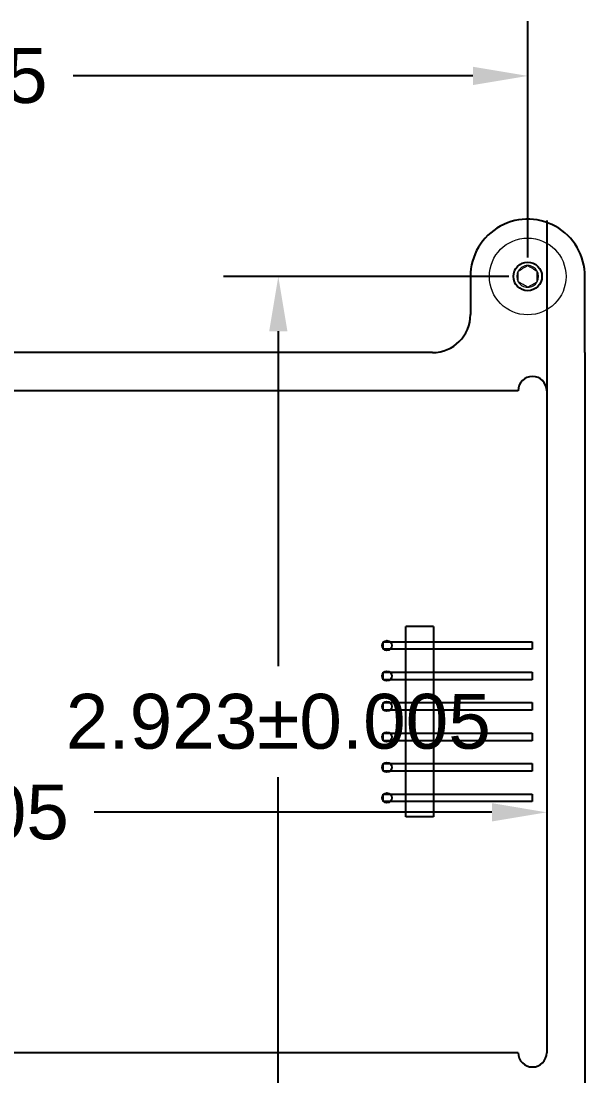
# Model space of a CAD drawing. Header units: inches. Extents: x 1.6 to 15.1, y -0.1 to 9.4.
# Drawn here: x 9.242 to 11.094, y 2.386 to 5.849 of the extents above; entities that cross this region are included whole.
import ezdxf

# ---------------------------------------------------------------- set-up
doc = ezdxf.new("R2010")
doc.units = ezdxf.units.IN
doc.header["$MEASUREMENT"] = 0
doc.linetypes.add('SLD-Solid', pattern=[0])
for name, color, linetype in [('Delrin', 18, 'Continuous'), ('Dimensions', 12, 'Continuous'), ('Header', 18, 'Continuous'), ('Screws', 6, 'Continuous')]:
    doc.layers.add(name, color=color, linetype=linetype)
doc.styles.get("Standard").update_dxf_attribs({"font": 'arial.ttf'})
doc.dimstyles.new('5thousandths', dxfattribs={"dimtxt": 0.18, "dimasz": 0.18, "dimexe": 0.18, "dimexo": 0.0625, "dimgap": 0.09, "dimtad": 0, "dimtih": 1, "dimtoh": 1, "dimdec": 3, "dimzin": 0, "dimdsep": 46, "dimtxsty": 'Standard', "dimcen": 0.09, "dimadec": 0, "dimazin": 0, "dimtol": 1, "dimtp": 0.005, "dimtm": 0.005, "dimtfac": 1, "dimtdec": 3, "dimtofl": 0, "dimtmove": 0, "dimatfit": 3, "dimfxl": 1, "dimtolj": 1, "dimtzin": 0, "dimarcsym": 0})

# ---------------------------------------------------------------- blocks, each defined once
blk = doc.blocks.new('*D18')
at = {"layer": 'Defpoints', "color": 0}
for p in [(10.906, 5.6686), (6.355, 5.0104), (10.906, 5.0104)]:
    blk.add_point(p, dxfattribs=at)
at = {"layer": 'Dimensions', "color": 0, "lineweight": -2}
for p, q in [((6.355, 5.0729), (6.355, 5.8486)), ((10.906, 5.0729), (10.906, 5.8486)), ((6.535, 5.6686), (7.8489, 5.6686)), ((10.726, 5.6686), (9.4122, 5.6686))]:
    blk.add_line(p, q, dxfattribs=at)
at = {"layer": 'Dimensions', "color": 0}
for points in [[(6.535, 5.6986), (6.535, 5.6386), (6.355, 5.6686)], [(10.726, 5.6986), (10.726, 5.6386), (10.906, 5.6686)]]:
    blk.add_solid(points, dxfattribs=at)
at = {"layer": 'Dimensions', "color": 0, "insert": (8.6305, 5.6686), "char_height": 0.18, "attachment_point": 5}
blk.add_mtext('\\A1;4.551±0.005', dxfattribs=at)
blk = doc.blocks.new('*D19')
at = {"layer": 'Defpoints', "color": 0}
for p in [(10.906, 5.0104), (10.0867, 2.0874), (10.906, 2.0874)]:
    blk.add_point(p, dxfattribs=at)
at = {"layer": 'Dimensions', "color": 0, "lineweight": -2}
for p, q in [((10.8435, 5.0104), (9.9067, 5.0104)), ((10.0867, 4.8304), (10.0867, 3.7309)), ((10.0867, 2.2674), (10.0867, 3.3669)), ((10.8435, 2.0874), (9.9067, 2.0874))]:
    blk.add_line(p, q, dxfattribs=at)
at = {"layer": 'Dimensions', "color": 0}
for points in [[(10.0567, 4.8304), (10.1167, 4.8304), (10.0867, 5.0104)], [(10.0567, 2.2674), (10.1167, 2.2674), (10.0867, 2.0874)]]:
    blk.add_solid(points, dxfattribs=at)
at = {"layer": 'Dimensions', "color": 0, "insert": (10.0867, 3.5489), "char_height": 0.18, "attachment_point": 5}
blk.add_mtext('\\A1;2.923±0.005', dxfattribs=at)
blk = doc.blocks.new('*D26')
at = {"layer": 'Defpoints', "color": 0}
for p in [(6.4325, 5.416), (10.9685, 5.256), (10.9685, 3.2514)]:
    blk.add_point(p, dxfattribs=at)
at = {"layer": 'Dimensions', "color": 0, "lineweight": -2}
for p, q in [((6.4325, 5.3535), (6.4325, 3.0714)), ((10.9685, 5.1935), (10.9685, 3.0714)), ((6.6125, 3.2514), (7.9189, 3.2514)), ((10.7885, 3.2514), (9.4822, 3.2514))]:
    blk.add_line(p, q, dxfattribs=at)
at = {"layer": 'Dimensions', "color": 0}
for points in [[(6.6125, 3.2814), (6.6125, 3.2214), (6.4325, 3.2514)], [(10.7885, 3.2814), (10.7885, 3.2214), (10.9685, 3.2514)]]:
    blk.add_solid(points, dxfattribs=at)
at = {"layer": 'Dimensions', "color": 0, "insert": (8.7005, 3.2514), "char_height": 0.18, "attachment_point": 5}
blk.add_mtext('\\A1;4.536±0.005', dxfattribs=at)

msp = doc.modelspace()

# ---------------------------------------------------------------- linework, layer by layer
at = {"layer": 'Delrin'}
for p, q in [((11.0935, 4.7604), (11.0935, 5.0241)), ((10.718, 5.0104), (10.718, 4.8854)), ((10.593, 4.7604), (6.668, 4.7604)), ((11.0935, 4.7604), (11.0935, 2.3374)), ((10.8748, 4.6354), (9.1325, 4.6354)), ((10.9685, 4.6354), (10.9685, 2.4624)), ((10.8748, 2.4624), (9.1325, 2.4624))]:
    msp.add_line(p, q, dxfattribs=at)
at = {"layer": 'Delrin', "color": 0, "linetype": 'SLD-Solid', "lineweight": 15}
msp.add_circle((10.906, 5.0104), 0.126, dxfattribs=at)
at = {"layer": 'Delrin'}
msp.add_circle((10.906, 5.0104), 0.0469, dxfattribs=at)
for centre, radius, start, end in [((10.906, 5.0104), 0.188, 355.8203, 180), ((10.593, 4.8854), 0.125, 270, 0), ((10.9217, 4.6354), 0.0469, 0, 180), ((10.9217, 2.4624), 0.0469, 180, 0)]:
    msp.add_arc(centre, radius, start, end, dxfattribs=at)
at = {"layer": 'Header', "color": 1}
for p, q in [((10.506, 3.2364), (10.506, 3.8614)), ((10.596, 3.8614), (10.506, 3.8614)), ((10.596, 3.8614), (10.596, 3.2364)), ((10.431, 3.8114), (10.921, 3.8114)), ((10.431, 3.7864), (10.431, 3.8114)), ((10.921, 3.8114), (10.921, 3.7864)), ((10.921, 3.7864), (10.431, 3.7864)), ((10.431, 3.7114), (10.921, 3.7114)), ((10.431, 3.6864), (10.431, 3.7114)), ((10.921, 3.7114), (10.921, 3.6864)), ((10.921, 3.6864), (10.431, 3.6864)), ((10.431, 3.6114), (10.921, 3.6114)), ((10.431, 3.5864), (10.431, 3.6114)), ((10.921, 3.6114), (10.921, 3.5864)), ((10.921, 3.5864), (10.431, 3.5864)), ((10.431, 3.5114), (10.921, 3.5114)), ((10.431, 3.4864), (10.431, 3.5114)), ((10.921, 3.5114), (10.921, 3.4864)), ((10.921, 3.4864), (10.431, 3.4864)), ((10.431, 3.4114), (10.921, 3.4114)), ((10.431, 3.3864), (10.431, 3.4114)), ((10.921, 3.4114), (10.921, 3.3864)), ((10.921, 3.3864), (10.431, 3.3864)), ((10.431, 3.3114), (10.921, 3.3114)), ((10.431, 3.2864), (10.431, 3.3114)), ((10.921, 3.3114), (10.921, 3.2864)), ((10.921, 3.2864), (10.431, 3.2864)), ((10.596, 3.2364), (10.506, 3.2364))]:
    msp.add_line(p, q, dxfattribs=at)
for centre in [(10.4435, 3.7989), (10.4435, 3.6989), (10.4435, 3.5989), (10.4435, 3.4989), (10.4435, 3.3989), (10.4435, 3.2989)]:
    msp.add_circle(centre, 0.016, dxfattribs=at)
at = {"layer": 'Screws', "color": 7, "linetype": 'SLD-Solid', "lineweight": 15}
msp.add_circle((10.906, 5.0104), 0.126, dxfattribs=at)
at = {"layer": 'Screws', "color": 6, "linetype": 'SLD-Solid', "lineweight": 15}
msp.add_circle((10.906, 5.0104), 0.126, dxfattribs=at)
for start, end in [(150, 210), (150, 210), (90, 150), (90, 150), (30, 90), (30, 90), (330, 30), (330, 30), (210, 270), (210, 270), (270, 330), (270, 330)]:
    msp.add_arc((10.906, 5.0104), 0.0357, start, end, dxfattribs=at)
for points in [[(10.8751, 5.0282), (10.8799, 5.031), (10.8851, 5.034), (10.896, 5.0403), (10.9013, 5.0433), (10.906, 5.0461)], [(10.8751, 5.0282), (10.8799, 5.031), (10.8851, 5.034), (10.896, 5.0403), (10.9013, 5.0433), (10.906, 5.0461)], [(10.8751, 4.9926), (10.8751, 4.9981), (10.8751, 5.0041), (10.8751, 5.0167), (10.8751, 5.0227), (10.8751, 5.0282)], [(10.8751, 4.9926), (10.8751, 4.9981), (10.8751, 5.0041), (10.8751, 5.0167), (10.8751, 5.0227), (10.8751, 5.0282)], [(10.906, 5.0461), (10.9108, 5.0433), (10.9161, 5.0403), (10.9269, 5.034), (10.9321, 5.031), (10.9369, 5.0282)], [(10.906, 5.0461), (10.9108, 5.0433), (10.9161, 5.0403), (10.9269, 5.034), (10.9321, 5.031), (10.9369, 5.0282)], [(10.9369, 4.9926), (10.9369, 4.9981), (10.9369, 5.0041), (10.9369, 5.0167), (10.9369, 5.0227), (10.9369, 5.0282)], [(10.9369, 4.9926), (10.9369, 4.9981), (10.9369, 5.0041), (10.9369, 5.0167), (10.9369, 5.0227), (10.9369, 5.0282)], [(10.906, 4.9747), (10.9012, 4.9775), (10.896, 4.9805), (10.8852, 4.9868), (10.8799, 4.9898), (10.8751, 4.9926)], [(10.906, 4.9747), (10.9012, 4.9775), (10.896, 4.9805), (10.8852, 4.9868), (10.8799, 4.9898), (10.8751, 4.9926)], [(10.906, 4.9747), (10.9108, 4.9775), (10.916, 4.9805), (10.9269, 4.9868), (10.9321, 4.9898), (10.9369, 4.9926)], [(10.906, 4.9747), (10.9108, 4.9775), (10.916, 4.9805), (10.9269, 4.9868), (10.9321, 4.9898), (10.9369, 4.9926)]]:
    msp.add_open_spline(points, degree=3, knots=[0, 0, 0, 0, 0.5, 0.5, 1, 1, 1, 1], dxfattribs=at)

# ---------------------------------------------------------------- dimensions: what is measured, and where the dimension line sits
at = {"layer": 'Dimensions'}
for base, p1, p2, picture, middle in [((10.906, 5.6686), (6.355, 5.0104), (10.906, 5.0104), '*D18', (8.6305, 5.6686)), ((10.9685, 3.2514), (6.4325, 5.416), (10.9685, 5.256), '*D26', (8.7005, 3.2514))]:
    dim = msp.add_linear_dim(base=base, p1=p1, p2=p2, dimstyle='5thousandths', dxfattribs=at)
    dim.commit()
    dim.dimension.update_dxf_attribs({"geometry": picture, "text_midpoint": middle})
dim = msp.add_linear_dim(base=(10.0867, 2.0874), p1=(10.906, 5.0104), p2=(10.906, 2.0874), angle=90, dimstyle='5thousandths', dxfattribs=at)
dim.commit()
dim.dimension.update_dxf_attribs({"geometry": '*D19', "text_midpoint": (10.0867, 3.5489)})

doc.saveas('drawing.dxf')
